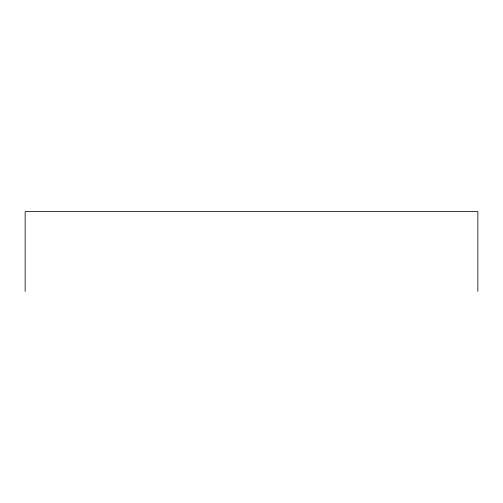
<?xml version="1.0" encoding="UTF-8"?>
<svg xmlns="http://www.w3.org/2000/svg" width="503" height="503" viewBox="0 0 503 503"><rect width="100%" height="100%" fill="white"/><g stroke="black" fill="none" stroke-linecap="round" stroke-linejoin="round"><path stroke-width="0.75" d="M477.85 291.382L477.85 211.618L25.15 211.618L25.15 291.382"/></g></svg>
